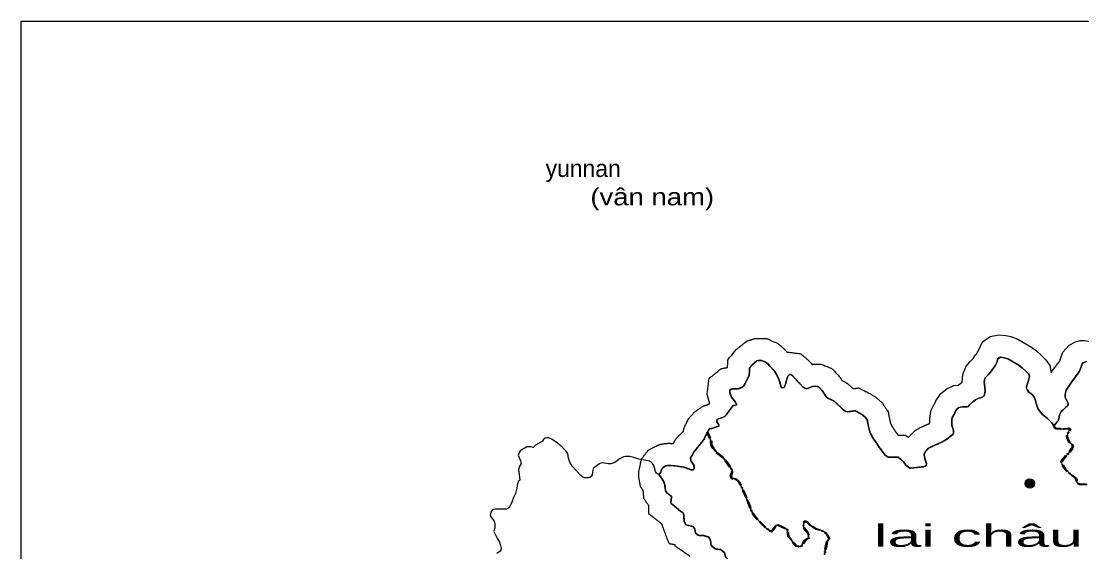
# Model space of a CAD drawing. Header units: metres. Extents: x -835890 to 1024355, y 79891 to 2211954.
# Drawn here: x -835042 to -450619, y 2019500 to 2211776 of the extents above; entities that cross this region are included whole.
import ezdxf
from ezdxf.enums import TextEntityAlignment as Align

# ---------------------------------------------------------------- set-up
doc = ezdxf.new("R2010")
doc.units = ezdxf.units.M
doc.header["$LTSCALE"] = 2200
for name, color, linetype, lineweight in [('10', 7, 'Continuous', 13), ('11', 7, 'Continuous', 13), ('13', 7, 'Continuous', 13), ('18', 7, 'Continuous', 13), ('20', 7, 'Continuous', 13), ('35', 7, 'Continuous', 13), ('36', 7, 'Continuous', 13), ('37', 7, 'Continuous', 13), ('8', 7, 'Continuous', 13)]:
    doc.layers.add(name, color=color, linetype=linetype, lineweight=lineweight)
doc.layers.add('3', color=7, linetype='Continuous')

msp = doc.modelspace()

# ---------------------------------------------------------------- hatches: boundary and pattern name
at = {"layer": '37'}
for points in [[(-460834, 2065397), (-460853, 2065291), (-460685, 2064976), (-460268, 2064652), (-459608, 2064601), (-458757, 2064519), (-458624, 2064516), (-458632, 2064116), (-458780, 2064119), (-459642, 2064202), (-460419, 2064262), (-460998, 2064712), (-461272, 2065226), (-461227, 2065469)], [(-461164, 2065285), (-461176, 2065296), (-460908, 2065592), (-460896, 2065582)], [(-457624, 2064497), (-457335, 2064491), (-456384, 2064546), (-455622, 2064658), (-455192, 2064615), (-455086, 2064296), (-455086, 2063889), (-455269, 2063660), (-455581, 2063910), (-455486, 2064030), (-455486, 2064231), (-455490, 2064243), (-455613, 2064255), (-456343, 2064147), (-457327, 2064091), (-457632, 2064097)], [(-585832, 2060866), (-586714, 2063050), (-586343, 2063200), (-585462, 2061016)], [(-456108, 2061938), (-456111, 2061930), (-456135, 2061647), (-456033, 2061064), (-455412, 2059772), (-455081, 2059459), (-455355, 2059168), (-455740, 2059532), (-456418, 2060940), (-456537, 2061629), (-456506, 2062008), (-456490, 2062059)], [(-456034, 2062724, 1), (-455817, 2063119, 1)], [(-584530, 2057100), (-584598, 2057178), (-585294, 2058397), (-585378, 2059740), (-585458, 2059939), (-585087, 2060088), (-584983, 2059829), (-584901, 2058515), (-584270, 2057410), (-584227, 2057361)], [(-583872, 2056644, 1), (-583578, 2056303, 1)], [(-454317, 2058781), (-454170, 2058602), (-454104, 2058173), (-454104, 2057766), (-454317, 2057128), (-455176, 2055878), (-455505, 2056105), (-454679, 2057308), (-454504, 2057831), (-454504, 2058143), (-454549, 2058433), (-454626, 2058528)], [(-580936, 2053662), (-581007, 2053747), (-582996, 2055323), (-583223, 2055586), (-582920, 2055847), (-582718, 2055613), (-580726, 2054035), (-580628, 2053918)], [(-578543, 2050483), (-578873, 2050955), (-579781, 2052276), (-580296, 2052894), (-579988, 2053150), (-579462, 2052518), (-578545, 2051183), (-578215, 2050712)], [(-456517, 2054361), (-457647, 2053107), (-458066, 2052557), (-458154, 2052315), (-458154, 2052099), (-458554, 2052099), (-458554, 2052385), (-458421, 2052751), (-457955, 2053363), (-456815, 2054629)], [(-456148, 2055071, 1), (-455846, 2055405, 1)], [(-577935, 2049962, 1), (-577677, 2049594, 1)], [(-457776, 2051313), (-456721, 2049769), (-455938, 2049012), (-456215, 2048724), (-457029, 2049510), (-458106, 2051087)], [(-577364, 2046138), (-577858, 2046138), (-578257, 2047336), (-577827, 2048539), (-577796, 2048880), (-577398, 2048843), (-577434, 2048452), (-577834, 2047331), (-577569, 2046538), (-577364, 2046538)], [(-574691, 2043867), (-575222, 2044971), (-576241, 2045912), (-576454, 2045984), (-576328, 2046363), (-576033, 2046265), (-574895, 2045214), (-574330, 2044040)], [(-455195, 2048017, 1), (-455519, 2048330, 1)], [(-454445, 2047724), (-453483, 2046998), (-452942, 2046472), (-452690, 2046030), (-452600, 2045520), (-452579, 2045346), (-452975, 2045296), (-452996, 2045461), (-453072, 2045892), (-453262, 2046224), (-453744, 2046694), (-454686, 2047404)], [(-574174, 2043255, 1), (-573979, 2042850, 1)], [(-572634, 2039321), (-573002, 2040198), (-573843, 2042061), (-573478, 2042226), (-572635, 2040358), (-572265, 2039476)], [(-452191, 2044697), (-451726, 2044498), (-450854, 2044418), (-449876, 2044418), (-449335, 2044460), (-449304, 2044061), (-449861, 2044018), (-450872, 2044018), (-451825, 2044105), (-452349, 2044330)], [(-571174, 2035607), (-571926, 2037632), (-572248, 2038399), (-571879, 2038554), (-571554, 2037779), (-570799, 2035746)], [(-570738, 2034941, 1), (-570523, 2034545, 1)], [(-568479, 2031373), (-569746, 2032689), (-570330, 2033768), (-569979, 2033959), (-569420, 2032927), (-568191, 2031650)], [(-565666, 2028524), (-567569, 2030427), (-567786, 2030652), (-567497, 2030930), (-567283, 2030707), (-565383, 2028806)], [(-558512, 2028097), (-558572, 2028124), (-559819, 2028748), (-560848, 2029242), (-561211, 2029387), (-561062, 2029759), (-560687, 2029609), (-559643, 2029107), (-558401, 2028486), (-558350, 2028463)], [(-549475, 2029365), (-549555, 2029419), (-550503, 2030489), (-550999, 2030595), (-551219, 2030595), (-551362, 2030263), (-551729, 2030421), (-551483, 2030995), (-550957, 2030995), (-550291, 2030852), (-549290, 2029723), (-549253, 2029698)], [(-564943, 2028158, 1), (-564572, 2027903, 1)], [(-561778, 2028971), (-562224, 2028270), (-563327, 2026936), (-563959, 2027239), (-564047, 2027299), (-563820, 2027629), (-563758, 2027586), (-563436, 2027432), (-562548, 2028506), (-562115, 2029186)], [(-557729, 2027957, 1), (-557480, 2027583, 1)], [(-556310, 2024106), (-556367, 2024202), (-557386, 2025349), (-557606, 2026449), (-557638, 2026770), (-557240, 2026810), (-557210, 2026508), (-557015, 2025533), (-556043, 2024439), (-555966, 2024312)], [(-551766, 2029146, 1), (-551766, 2029596, 1)], [(-551339, 2028519), (-551264, 2028370), (-550144, 2026918), (-549699, 2026028), (-549699, 2025929), (-550099, 2025929), (-550099, 2025934), (-550484, 2026704), (-551605, 2028157), (-551696, 2028340)], [(-545895, 2027548), (-547264, 2027891), (-548643, 2028811), (-548421, 2029143), (-547100, 2028262), (-545798, 2027936)], [(-545122, 2027476, 1), (-544713, 2027288, 1)], [(-542740, 2024597), (-542685, 2024683), (-543440, 2026120), (-544192, 2026710), (-543944, 2027025), (-543126, 2026381), (-542222, 2024663), (-542404, 2024381)], [(-553370, 2021517), (-553673, 2021593), (-554539, 2021730), (-554825, 2022160), (-555445, 2022780), (-555776, 2023243), (-555450, 2023475), (-555139, 2023039), (-554514, 2022414), (-554303, 2022097), (-553593, 2021985), (-553273, 2021905)], [(-552610, 2021858, 1), (-552292, 2022176, 1)], [(-549699, 2024929), (-549699, 2024645), (-550100, 2024474), (-550568, 2024200), (-551037, 2023771), (-551793, 2022761), (-552113, 2023001), (-551334, 2024040), (-550807, 2024524), (-550280, 2024832), (-550099, 2024909), (-550099, 2024929)], [(-543984, 2020774), (-543728, 2022059), (-543388, 2023589), (-543281, 2023755), (-542944, 2023539), (-543012, 2023433), (-543336, 2021976), (-543592, 2020696)], [(-543925, 2019972, 1), (-543995, 2019528, 1)]]:
    msp.add_hatch(color=256, dxfattribs=at).paths.add_polyline_path(points)
at = {"layer": '8'}
msp.add_hatch(color=256, dxfattribs=at).paths.add_polyline_path([(-468136, 2044547, 1), (-471536, 2044547, 1)])

# ---------------------------------------------------------------- linework, layer by layer
at = {"layer": '10'}
for points in [[(-586520, 2063104), (-586494, 2063150), (-585848, 2064294), (-584955, 2064415), (-582402, 2065342), (-582402, 2065571), (-582545, 2065942), (-582612, 2066097), (-582888, 2066486), (-583117, 2066829), (-583146, 2067229), (-583089, 2067629), (-582888, 2067829), (-581057, 2068373), (-580427, 2068630), (-579698, 2069359), (-577637, 2072275), (-577294, 2072619), (-577065, 2072733), (-576464, 2072847), (-575977, 2072990), (-575863, 2073190), (-576006, 2073419), (-576492, 2073819), (-576355, 2074021), (-577882, 2075788), (-578466, 2077376), (-578392, 2078381), (-578031, 2078615), (-577277, 2078762), (-576407, 2078816), (-575346, 2078843), (-574721, 2079061), (-574123, 2079278), (-573524, 2079713), (-572872, 2080719), (-572355, 2081861), (-571376, 2083738), (-571349, 2085043), (-571268, 2086348), (-570398, 2087435), (-569609, 2088115), (-568630, 2088877), (-567923, 2089067), (-566890, 2089040), (-565558, 2088414), (-564715, 2087843), (-563926, 2087028), (-562208, 2085132), (-561151, 2083416), (-560675, 2082236), (-560262, 2080933), (-559863, 2079370), (-559618, 2079125), (-558760, 2079278), (-558331, 2080458), (-557948, 2081807), (-557672, 2082772), (-557365, 2083462), (-556814, 2083952), (-556139, 2083860), (-555695, 2083477), (-555281, 2083063), (-553718, 2081332), (-552982, 2080565), (-551940, 2079462), (-551496, 2079201), (-550760, 2078742), (-549749, 2079125), (-548569, 2079585), (-547588, 2079722), (-546822, 2079676), (-546117, 2079385), (-544998, 2078190), (-544477, 2077424), (-543971, 2076657), (-543496, 2075891), (-542883, 2075401), (-542178, 2075079), (-540906, 2074420), (-540401, 2074083), (-540140, 2073838), (-539052, 2072857), (-537198, 2071064), (-536462, 2070543), (-535926, 2070451), (-534761, 2070619), (-533045, 2070849), (-532493, 2070573), (-531711, 2070160), (-531328, 2069945), (-530271, 2069255), (-529321, 2068397), (-528631, 2067355), (-528355, 2065685), (-527704, 2063286), (-526723, 2061233), (-525620, 2059700), (-524309, 2057731)], [(-524309, 2057731), (-522194, 2054850), (-521152, 2054130), (-520662, 2054022), (-517509, 2054034), (-516620, 2053367), (-515379, 2052256), (-514704, 2051214), (-514252, 2050762), (-513731, 2050440), (-513233, 2050126), (-512904, 2050057), (-511831, 2050172), (-510567, 2050333), (-509417, 2050486), (-508176, 2050609), (-507632, 2050777), (-507356, 2050984), (-507256, 2051750), (-507402, 2052409), (-507655, 2053153), (-507946, 2054049), (-508099, 2054770), (-508076, 2055114), (-507708, 2056011), (-507111, 2056624), (-506452, 2057298), (-505663, 2057743), (-505080, 2057995), (-504161, 2058394), (-503655, 2058601), (-502827, 2058930), (-502000, 2059344), (-500789, 2059942), (-499877, 2060601), (-498590, 2061505), (-497632, 2062271), (-497402, 2062853), (-497441, 2063627), (-497594, 2064148), (-497785, 2064823), (-497985, 2065505), (-498061, 2066065), (-497996, 2067086), (-498010, 2067720), (-497887, 2068431), (-497578, 2069018), (-497052, 2069759), (-496898, 2070161), (-496682, 2070779), (-496187, 2071490), (-495631, 2071922), (-495044, 2072200), (-494210, 2072293), (-493067, 2072293), (-492541, 2072293), (-492140, 2072417), (-491707, 2072849), (-490445, 2074151), (-489500, 2074854), (-488587, 2075320), (-487707, 2075525), (-486765, 2075897), (-486536, 2076126), (-486364, 2076298), (-486206, 2076760), (-486004, 2077943), (-486035, 2079276), (-486302, 2081361), (-486242, 2082036), (-485946, 2082751), (-485526, 2083248), (-484929, 2083844), (-484136, 2084746), (-482992, 2086292), (-482236, 2087304), (-481695, 2088278), (-481620, 2088659), (-481420, 2089675), (-480447, 2090254), (-479654, 2090190), (-479017, 2090049), (-477555, 2089482), (-473675, 2087240), (-472543, 2086367), (-471128, 2085092), (-470326, 2084243), (-470067, 2083889), (-469937, 2083275), (-469984, 2082732), (-470244, 2081788), (-470987, 2079593), (-471034, 2079050), (-470680, 2078342), (-470161, 2077611), (-469430, 2077091), (-468722, 2076525), (-468239, 2075793), (-467909, 2074896), (-467272, 2072796), (-466906, 2071635)], [(-466906, 2071635), (-465916, 2070315), (-465208, 2069560), (-463369, 2068074), (-461977, 2066612), (-461505, 2066022), (-461042, 2065444), (-461062, 2065258), (-460841, 2064844), (-460344, 2064457), (-459625, 2064402), (-458768, 2064319), (-457331, 2064291), (-456364, 2064346), (-455617, 2064457), (-455341, 2064429), (-455286, 2064263), (-455286, 2063959), (-455507, 2063683), (-456115, 2062577), (-456308, 2061969), (-456336, 2061638), (-456225, 2061002), (-455576, 2059652), (-455078, 2059181), (-454609, 2058822), (-454360, 2058518), (-454304, 2058158), (-454304, 2057798), (-454498, 2057218), (-455410, 2055890), (-457801, 2053235), (-458243, 2052654), (-458354, 2052350), (-458354, 2052073), (-458160, 2051520), (-456875, 2049639), (-455299, 2048118), (-453613, 2046846), (-453102, 2046348), (-452881, 2045961), (-452798, 2045491), (-452743, 2045048), (-452549, 2044771), (-452356, 2044550), (-451775, 2044301), (-450863, 2044218), (-449868, 2044218)], [(-544113, 2018780), (-543864, 2020357), (-543532, 2022017), (-543200, 2023511), (-542453, 2024673), (-543283, 2026250), (-544444, 2027164), (-545523, 2027662), (-547182, 2028077), (-549422, 2029571), (-550397, 2030670), (-550978, 2030795), (-551351, 2030795), (-551600, 2030214), (-551766, 2029467), (-551766, 2028927), (-551434, 2028263), (-550314, 2026811), (-549899, 2025981), (-549899, 2024777), (-550190, 2024653), (-550688, 2024362), (-551185, 2023906), (-552057, 2022744), (-552430, 2022038), (-552762, 2021706), (-553052, 2021706), (-553301, 2021706), (-553633, 2021789), (-554421, 2021913), (-554670, 2022287), (-555292, 2022910), (-555707, 2023491), (-556205, 2024321), (-557200, 2025441), (-557408, 2026479), (-557491, 2027309), (-557574, 2027724), (-557740, 2027973), (-558486, 2028305), (-559731, 2028927), (-560768, 2029425), (-561183, 2029591), (-561805, 2029301), (-562386, 2028388), (-563381, 2027184), (-563858, 2027413), (-565186, 2028326), (-567426, 2030567), (-569583, 2032808), (-570661, 2034800), (-571740, 2037705), (-572818, 2040278), (-573980, 2042851), (-575059, 2045093), (-576137, 2046089), (-576884, 2046338), (-577713, 2046338), (-578045, 2047334), (-577630, 2048496), (-577547, 2049409), (-578709, 2051069), (-579622, 2052397), (-580866, 2053891), (-582857, 2055468), (-584434, 2057294), (-585097, 2058456), (-585180, 2059784), (-586520, 2063104)]]:
    msp.add_lwpolyline(points, dxfattribs=at)
at = {"layer": '11'}
for points in [[(-587798, 2060444), (-587376, 2061532), (-587250, 2061810), (-586693, 2062797), (-586520, 2063104)], [(-586520, 2063104), (-585180, 2059784), (-585097, 2058456), (-584434, 2057294), (-582857, 2055468), (-580866, 2053891), (-579622, 2052397), (-578709, 2051069), (-577547, 2049409), (-577630, 2048496), (-578045, 2047334), (-577713, 2046338), (-576884, 2046338), (-576137, 2046089), (-575059, 2045093), (-573980, 2042851), (-572818, 2040278), (-571740, 2037705), (-570661, 2034800), (-569583, 2032808), (-567426, 2030567), (-565186, 2028326), (-563858, 2027413), (-563381, 2027184), (-562386, 2028388), (-561805, 2029301), (-561183, 2029591), (-560768, 2029425), (-559731, 2028927), (-558486, 2028305), (-557740, 2027973), (-557574, 2027724), (-557491, 2027309), (-557408, 2026479), (-557200, 2025441), (-556205, 2024321), (-555707, 2023491), (-555292, 2022910), (-554670, 2022287), (-554421, 2021913), (-553633, 2021789), (-553301, 2021706), (-553052, 2021706), (-552762, 2021706), (-552430, 2022038), (-552057, 2022744), (-551185, 2023906), (-550688, 2024362), (-550190, 2024653), (-549899, 2024777), (-549899, 2025981), (-550314, 2026811), (-551434, 2028263), (-551766, 2028927), (-551766, 2029467), (-551600, 2030214), (-551351, 2030795), (-550978, 2030795), (-550397, 2030670), (-549422, 2029571), (-547182, 2028077), (-545523, 2027662), (-544444, 2027164), (-543283, 2026250), (-542453, 2024673), (-543200, 2023511), (-543532, 2022017), (-543864, 2020357), (-544113, 2018780)], [(-580015, 2018069), (-580417, 2019533), (-581816, 2020645), (-583753, 2020904), (-585232, 2022116), (-585447, 2024097), (-586179, 2025252), (-587894, 2025697), (-589867, 2025812), (-590857, 2026530), (-591123, 2028058), (-591733, 2029027), (-594424, 2029644), (-594933, 2030907), (-595048, 2032170), (-595041, 2033088), (-595471, 2034057), (-596211, 2034466), (-597746, 2035779), (-599023, 2036891), (-599741, 2037451), (-599748, 2037889), (-599648, 2038779), (-599519, 2039905), (-600380, 2040558), (-601262, 2041226), (-601750, 2041915), (-601836, 2042840), (-601930, 2043931), (-602181, 2044727), (-602403, 2045366), (-603494, 2046938), (-604145, 2047884), (-603752, 2048208), (-603458, 2048631), (-603293, 2049126), (-603049, 2049873), (-602597, 2050396), (-602009, 2050712), (-601442, 2050985), (-600466, 2051085), (-599748, 2051028), (-598744, 2050935), (-597452, 2050820), (-596799, 2050712), (-595909, 2050554), (-594876, 2050375), (-594345, 2050188), (-593857, 2050023), (-593247, 2049815), (-592845, 2049664), (-592235, 2049413), (-591675, 2049535), (-591360, 2049865), (-591410, 2051143), (-592178, 2052319), (-592537, 2052642), (-592630, 2053805), (-592214, 2054508), (-591439, 2055936), (-591051, 2056367), (-589154, 2058761), (-587798, 2060444)]]:
    msp.add_lwpolyline(points, dxfattribs=at)
at = {"layer": '13'}
for points in [[(-450547, 2088167), (-450861, 2087820), (-451133, 2087079), (-451516, 2085812), (-451768, 2085167), (-452231, 2084481), (-453231, 2083101), (-454372, 2081647), (-454946, 2080894), (-456579, 2078278), (-456908, 2077341), (-457009, 2076657), (-456983, 2075847), (-456730, 2075214), (-456224, 2074378), (-455971, 2073847), (-455908, 2073454), (-455923, 2073169), (-455933, 2072973), (-456136, 2072644), (-456819, 2072011), (-457857, 2071049)], [(-457857, 2071049), (-458515, 2070466), (-458844, 2069909), (-459084, 2069238), (-459337, 2067921), (-459514, 2067212), (-459831, 2066802), (-460456, 2066092), (-461042, 2065444), (-461062, 2065258), (-460841, 2064844), (-460344, 2064457), (-459625, 2064402), (-458768, 2064319), (-457331, 2064291), (-456364, 2064346), (-455617, 2064457), (-455341, 2064429), (-455286, 2064263), (-455286, 2063959), (-455507, 2063683), (-456115, 2062577), (-456308, 2061969), (-456336, 2061638), (-456225, 2061002), (-455576, 2059652), (-455078, 2059181), (-454609, 2058822), (-454360, 2058518), (-454304, 2058158), (-454304, 2057798), (-454498, 2057218), (-455410, 2055890), (-457801, 2053235), (-458243, 2052654), (-458354, 2052350), (-458354, 2052073), (-458160, 2051520), (-456875, 2049639), (-455299, 2048118), (-453613, 2046846), (-453102, 2046348), (-452881, 2045961), (-452798, 2045491), (-452743, 2045048), (-452549, 2044771), (-452356, 2044550), (-451775, 2044301), (-450863, 2044218), (-449868, 2044218)]]:
    msp.add_lwpolyline(points, dxfattribs=at)
at = {"layer": '18'}
for points in [[(-835042, 2011240), (-835042, 2211776), (-614531, 2211776), (-409649, 2211776)], [(-508076, 2055114), (-508099, 2054770), (-507946, 2054049), (-507655, 2053153), (-507402, 2052409), (-507256, 2051750), (-507356, 2050984), (-507632, 2050777), (-508176, 2050609), (-509417, 2050486), (-510567, 2050333), (-511831, 2050172), (-512904, 2050057), (-513233, 2050126), (-513731, 2050440), (-514252, 2050762), (-514704, 2051214), (-515379, 2052256), (-516620, 2053367), (-517509, 2054034), (-520662, 2054022), (-521152, 2054130), (-522194, 2054850), (-524309, 2057731), (-525620, 2059700), (-526723, 2061233), (-527704, 2063286), (-528355, 2065685), (-528631, 2067355), (-529321, 2068397), (-530271, 2069255), (-531328, 2069945), (-531711, 2070160), (-532493, 2070573), (-533045, 2070849), (-534761, 2070619), (-535926, 2070451), (-536462, 2070543), (-537198, 2071064), (-539052, 2072857), (-540140, 2073838), (-540401, 2074083), (-540906, 2074420), (-542178, 2075079), (-542883, 2075401), (-543496, 2075891), (-543971, 2076657), (-544477, 2077424), (-544998, 2078190), (-546117, 2079385), (-546822, 2079676), (-547588, 2079722), (-548569, 2079585), (-549749, 2079125), (-550760, 2078742), (-551496, 2079201), (-551940, 2079462), (-552982, 2080565), (-553718, 2081332), (-555281, 2083063), (-555695, 2083477), (-556139, 2083860), (-556814, 2083952), (-557365, 2083462), (-557672, 2082772), (-557948, 2081807), (-558331, 2080458), (-558760, 2079278), (-559618, 2079125), (-559863, 2079370), (-560262, 2080933), (-560675, 2082236), (-561151, 2083416), (-562208, 2085132), (-563926, 2087028), (-564715, 2087843), (-565558, 2088414), (-566890, 2089040), (-567923, 2089067), (-568630, 2088877), (-569609, 2088115), (-570398, 2087435), (-571268, 2086348), (-571349, 2085043), (-571376, 2083738), (-572355, 2081861), (-572872, 2080719), (-573524, 2079713), (-574123, 2079278), (-574721, 2079061), (-575346, 2078843), (-576407, 2078816), (-577277, 2078762), (-578031, 2078615), (-578392, 2078381), (-578466, 2077376), (-577882, 2075788), (-576355, 2074021), (-576492, 2073819), (-576006, 2073419), (-575863, 2073190)], [(-456983, 2075847), (-456730, 2075214), (-456224, 2074378), (-455971, 2073847), (-455908, 2073454), (-455923, 2073169), (-455933, 2072973), (-456136, 2072644), (-456819, 2072011), (-457857, 2071049), (-458515, 2070466), (-458844, 2069909), (-459084, 2069238), (-459337, 2067921), (-459514, 2067212), (-459831, 2066802), (-460456, 2066092), (-461042, 2065444), (-461505, 2066022), (-461977, 2066612), (-463369, 2068074), (-465208, 2069560), (-465916, 2070315), (-466906, 2071635), (-467272, 2072796), (-467909, 2074896), (-468239, 2075793), (-468722, 2076525), (-469430, 2077091), (-470161, 2077611), (-470680, 2078342), (-471034, 2079050), (-470987, 2079593), (-470244, 2081788), (-469984, 2082732), (-469937, 2083275), (-470067, 2083889), (-470326, 2084243), (-471128, 2085092), (-472543, 2086367), (-473675, 2087240), (-477555, 2089482), (-479017, 2090049), (-479654, 2090190), (-480447, 2090254), (-481420, 2089675), (-481620, 2088659), (-481695, 2088278), (-482236, 2087304), (-482992, 2086292), (-484136, 2084746), (-484929, 2083844), (-485526, 2083248), (-485946, 2082751), (-486242, 2082036), (-486302, 2081361), (-486035, 2079276), (-486004, 2077943), (-486206, 2076760), (-486364, 2076298), (-486536, 2076126), (-486765, 2075897), (-487707, 2075525), (-488587, 2075320), (-489500, 2074854), (-490445, 2074151), (-491707, 2072849), (-492140, 2072417), (-492541, 2072293), (-493067, 2072293), (-494210, 2072293), (-495044, 2072200), (-495631, 2071922), (-496187, 2071490), (-496682, 2070779), (-496898, 2070161), (-497052, 2069759), (-497578, 2069018), (-497887, 2068431), (-498010, 2067720), (-497996, 2067086), (-498061, 2066065), (-497985, 2065505), (-497785, 2064823), (-497594, 2064148), (-497441, 2063627), (-497402, 2062853), (-497632, 2062271), (-498590, 2061505), (-499877, 2060601), (-500789, 2059942), (-502000, 2059344), (-502827, 2058930), (-503655, 2058601), (-504161, 2058394), (-505080, 2057995), (-505663, 2057743), (-506452, 2057298), (-507111, 2056624), (-507708, 2056011), (-508076, 2055114)], [(-450547, 2088167), (-450861, 2087820), (-451133, 2087079), (-451516, 2085812), (-451768, 2085167), (-452231, 2084481), (-453231, 2083101), (-454372, 2081647), (-454946, 2080894), (-456579, 2078278), (-456908, 2077341), (-457009, 2076657), (-456983, 2075847)], [(-575863, 2073190), (-575977, 2072990), (-576464, 2072847), (-577065, 2072733), (-577294, 2072619), (-577637, 2072275), (-579698, 2069359), (-580427, 2068630), (-581057, 2068373), (-582888, 2067829), (-583089, 2067629), (-583146, 2067229), (-583117, 2066829), (-582888, 2066486), (-582545, 2065942), (-582402, 2065571), (-582402, 2065342), (-584955, 2064415), (-585848, 2064294), (-586693, 2062797), (-587250, 2061810), (-587798, 2060444), (-589154, 2058761), (-591051, 2056367), (-591439, 2055936), (-592214, 2054508), (-592630, 2053805), (-592537, 2052642), (-592178, 2052319), (-591410, 2051143), (-591360, 2049865), (-591675, 2049535), (-592235, 2049413), (-592845, 2049664), (-593247, 2049815), (-593857, 2050023), (-594345, 2050188), (-594876, 2050375), (-595909, 2050554), (-596799, 2050712), (-597452, 2050820), (-598744, 2050935), (-599748, 2051028), (-600466, 2051085), (-601442, 2050985), (-602009, 2050712), (-602597, 2050396), (-603049, 2049873), (-603293, 2049126), (-603458, 2048631), (-603752, 2048208), (-604145, 2047884), (-603494, 2046938), (-602403, 2045366), (-602181, 2044727), (-601930, 2043931), (-601836, 2042840), (-601750, 2041915), (-601262, 2041226), (-600380, 2040558), (-599519, 2039905), (-599648, 2038779), (-599748, 2037889), (-599741, 2037451), (-599023, 2036891), (-597746, 2035779), (-596211, 2034466), (-595471, 2034057), (-595041, 2033088), (-595048, 2032170), (-594933, 2030907), (-594424, 2029644), (-591733, 2029027), (-591123, 2028058), (-590857, 2026530), (-589867, 2025812), (-587894, 2025697), (-586179, 2025252), (-585447, 2024097), (-585232, 2022116), (-583753, 2020904), (-581816, 2020645), (-580417, 2019533), (-580015, 2018069)]]:
    msp.add_lwpolyline(points, dxfattribs=at)
at = {"layer": '35'}
msp.add_line((-576355, 2074021), (-576492, 2073819), dxfattribs=at)
for points in [[(-494346, 2081221), (-494103, 2083963), (-492860, 2086965), (-491417, 2088671), (-490764, 2089323), (-490366, 2089776), (-489412, 2091065), (-489260, 2091269), (-487977, 2093403), (-487310, 2095122)], [(-487310, 2095122), (-486509, 2095997), (-484182, 2097690), (-481014, 2098325), (-478461, 2098120), (-476691, 2097727), (-474088, 2096718), (-469211, 2093900), (-467416, 2092515), (-465533, 2090819), (-464167, 2089372), (-462596, 2087228), (-462046, 2084628)], [(-462046, 2084628), (-461534, 2085448), (-460699, 2086543), (-459620, 2087918), (-458964, 2088824), (-458723, 2089621), (-457833, 2092039), (-455566, 2094543), (-453234, 2095813), (-451543, 2096314), (-449814, 2096248), (-446801, 2095690), (-443900, 2094570)], [(-481411, 2089718), (-481695, 2088278), (-482236, 2087304), (-482992, 2086292), (-484136, 2084746), (-484929, 2083844), (-485526, 2083248), (-485946, 2082751), (-486242, 2082036), (-486302, 2081361), (-486035, 2079276), (-486004, 2077943), (-486206, 2076760), (-486364, 2076298), (-486536, 2076126)], [(-461042, 2065444), (-461505, 2066022), (-461977, 2066612), (-463369, 2068074), (-465208, 2069560), (-465916, 2070315), (-466906, 2071635), (-467272, 2072796), (-467909, 2074896), (-468239, 2075793), (-468722, 2076525), (-469430, 2077091), (-470161, 2077611), (-470680, 2078342), (-471034, 2079050), (-470987, 2079593), (-470244, 2081788), (-469984, 2082732), (-469937, 2083275), (-470067, 2083889), (-470326, 2084243), (-471128, 2085092), (-472543, 2086367), (-473675, 2087240), (-477555, 2089482), (-479017, 2090049), (-479654, 2090190), (-480539, 2090261), (-480893, 2090190), (-481152, 2090001), (-481411, 2089718)], [(-449273, 2088642), (-450152, 2088382), (-450547, 2088167), (-450861, 2087820), (-451133, 2087079), (-451516, 2085812), (-451768, 2085167), (-452231, 2084481), (-453231, 2083101), (-454372, 2081647), (-454946, 2080894), (-456579, 2078278), (-456908, 2077341), (-457009, 2076657), (-456983, 2075847), (-456730, 2075214), (-456224, 2074378), (-455971, 2073847), (-455908, 2073454), (-455923, 2073169)], [(-505994, 2066911), (-506025, 2068324), (-505553, 2071042), (-504411, 2073211), (-504204, 2073504), (-503872, 2074452), (-502060, 2077057), (-499849, 2078776), (-497259, 2080003), (-495756, 2080170), (-494346, 2081221)], [(-486536, 2076126), (-486765, 2075897), (-487707, 2075525), (-488587, 2075320), (-489500, 2074854), (-490445, 2074151), (-491707, 2072849), (-492140, 2072417), (-492541, 2072293), (-493067, 2072293), (-494210, 2072293), (-495044, 2072200), (-495631, 2071922), (-496187, 2071490), (-496682, 2070779), (-496898, 2070161), (-497052, 2069759), (-497578, 2069018), (-497887, 2068431), (-498010, 2067720), (-497996, 2067086)], [(-576492, 2073819), (-576492, 2073819), (-576006, 2073419), (-575863, 2073190), (-575977, 2072990), (-576464, 2072847), (-577065, 2072733), (-577294, 2072619), (-577637, 2072275), (-579698, 2069359), (-580113, 2068916), (-580427, 2068630), (-581057, 2068373), (-582888, 2067829), (-583089, 2067629), (-583146, 2067229), (-583117, 2066829), (-582888, 2066486), (-582637, 2066088)], [(-455923, 2073169), (-455933, 2072973), (-456136, 2072644), (-456819, 2072011), (-457857, 2071049), (-458515, 2070466), (-458844, 2069909), (-459084, 2069238), (-459337, 2067921), (-459514, 2067212), (-459831, 2066802), (-460456, 2066092), (-461042, 2065444)], [(-610739, 2043344), (-610939, 2044357), (-611329, 2046757), (-611441, 2048933), (-610995, 2050327), (-610682, 2052268)]]:
    msp.add_lwpolyline(points, dxfattribs=at)
for points in [[(-579289, 2086515), (-579088, 2089334), (-576136, 2093099), (-572437, 2096004), (-569256, 2097058), (-565247, 2097058), (-561230, 2095267), (-559277, 2093730), (-557739, 2092117)], [(-557739, 2092117), (-552829, 2091509), (-550147, 2089282), (-548609, 2087631)], [(-497996, 2067086), (-498051, 2066071), (-497968, 2065508), (-497736, 2064690), (-497430, 2063604), (-497402, 2062845), (-497638, 2062255), (-498794, 2061351), (-500799, 2059950), (-502816, 2058938), (-503972, 2058474), (-505753, 2057695), (-506492, 2057275), (-507715, 2056012), (-508088, 2055095), (-508089, 2054768), (-507935, 2054059), (-507416, 2052431), (-507259, 2051774), (-507353, 2050995), (-507640, 2050778), (-508207, 2050613), (-509740, 2050448), (-511698, 2050188), (-512901, 2050046), (-513255, 2050141), (-514257, 2050778), (-514682, 2051203), (-515390, 2052265), (-516664, 2053398), (-517527, 2054031), (-520647, 2054028), (-521114, 2054114), (-522176, 2054823), (-522602, 2055413), (-525047, 2058811), (-526622, 2061211), (-527641, 2063124), (-528325, 2065626), (-528640, 2067358), (-529347, 2068443), (-530370, 2069333), (-531774, 2070205), (-533080, 2070848), (-535986, 2070435), (-536469, 2070559), (-537213, 2071083), (-538392, 2072216), (-540398, 2074105), (-540956, 2074471), (-542915, 2075439), (-543524, 2075899), (-543902, 2076513), (-545034, 2078213), (-546129, 2079417), (-546849, 2079701), (-547547, 2079701), (-548592, 2079563), (-550739, 2078734), (-551949, 2079478), (-555652, 2083455), (-556137, 2083857), (-556837, 2083944), (-557355, 2083447), (-557689, 2082751), (-558328, 2080408), (-558772, 2079273), (-559614, 2079094), (-559828, 2079323), (-560041, 2080102), (-560607, 2082062), (-561150, 2083408), (-562200, 2085155), (-563261, 2086312), (-564677, 2087799), (-565397, 2088366), (-566950, 2089058), (-567965, 2089058), (-568594, 2088850), (-570436, 2087404), (-571277, 2086330), (-571322, 2085686), (-571404, 2083673), (-572286, 2081967), (-572872, 2080802), (-573557, 2079716), (-574190, 2079260), (-575393, 2078835), (-576407, 2078816), (-577277, 2078762), (-578031, 2078615), (-578392, 2078381), (-578466, 2077376), (-577882, 2075788), (-577366, 2075192), (-576731, 2074457), (-576355, 2074021)], [(-548609, 2087631), (-548070, 2087701), (-545331, 2087701), (-541465, 2086179), (-538711, 2083150), (-537850, 2081858)], [(-585713, 2073482), (-586630, 2076783), (-585914, 2082544), (-581545, 2086110), (-579289, 2086515)], [(-537850, 2081858), (-536977, 2081428), (-535425, 2080411), (-533753, 2078847)], [(-533753, 2078847), (-531761, 2079117), (-527886, 2077208), (-525603, 2075789), (-523255, 2073747), (-521057, 2070374), (-520516, 2067400), (-520160, 2066096), (-519733, 2065294), (-518452, 2063343), (-517510, 2062031)], [(-595245, 2063421), (-594991, 2064766), (-593320, 2068059), (-590885, 2070649), (-588196, 2072460), (-586603, 2073075), (-585713, 2073482)], [(-582637, 2066088), (-582545, 2065942), (-582402, 2065571), (-582402, 2065342), (-584955, 2064415), (-585848, 2064294), (-586693, 2062797), (-587250, 2061810), (-587798, 2060444), (-589154, 2058761), (-591046, 2056377), (-591447, 2055928), (-592230, 2054502), (-592640, 2053812), (-592537, 2052636), (-592195, 2052336), (-591410, 2051125), (-591356, 2049867), (-591577, 2049635)], [(-513800, 2061229), (-511441, 2063665), (-509341, 2064857), (-507066, 2065852), (-506107, 2066237), (-505994, 2066911)], [(-598912, 2058981), (-598019, 2060580), (-596790, 2061954), (-595245, 2063421)], [(-517510, 2062031), (-514913, 2062033), (-513800, 2061229)], [(-610682, 2052268), (-610174, 2053805), (-607762, 2056721), (-605302, 2058023), (-603581, 2058772), (-600604, 2059129), (-598912, 2058981)], [(-591577, 2049635), (-591675, 2049532), (-592241, 2049414), (-593240, 2049812), (-594892, 2050379), (-597488, 2050827), (-600474, 2051087), (-601465, 2050968), (-601830, 2050810), (-602612, 2050396), (-603050, 2049866), (-603461, 2048621), (-603755, 2048207), (-604180, 2047923)], [(-604180, 2047923), (-602382, 2045349), (-601924, 2043925), (-601760, 2041905), (-601276, 2041234), (-599516, 2039905), (-599759, 2037868), (-599759, 2037469), (-599302, 2037126), (-596219, 2034477), (-595470, 2034066), (-595039, 2033081), (-595049, 2032198), (-594924, 2030911), (-594444, 2029644), (-591740, 2029023), (-591108, 2028055), (-590856, 2026528), (-589862, 2025820), (-587901, 2025702), (-586178, 2025251), (-585440, 2024081), (-585235, 2022124), (-583758, 2020905), (-581808, 2020647), (-580432, 2019543), (-580025, 2018067), (-578917, 2016773), (-576958, 2015942), (-575974, 2015203), (-575604, 2014526), (-574897, 2012586), (-572743, 2009938), (-570620, 2007876), (-569451, 2007137), (-567774, 2006316), (-566699, 2005207), (-566842, 2003898), (-569153, 2003680), (-570212, 2002631), (-570097, 2002087)], [(-609800, 2041998), (-610739, 2043344)], [(-607759, 2036546), (-609553, 2039031), (-609800, 2041998)], [(-602839, 2029618), (-604314, 2030885), (-607759, 2033469), (-607759, 2036546)], [(-598268, 2022304), (-600406, 2022807), (-602784, 2029073), (-602839, 2029618)], [(-592857, 2018132), (-598208, 2021941), (-598268, 2022304)]]:
    msp.add_open_spline(points, degree=1, dxfattribs=at)
at = {"layer": '36'}
for points in [[(-486536, 2076126), (-486364, 2076298), (-486206, 2076760), (-486004, 2077943), (-486035, 2079276), (-486302, 2081361), (-486242, 2082036), (-485946, 2082751), (-485526, 2083248), (-484929, 2083844), (-484136, 2084746), (-482992, 2086292), (-482236, 2087304), (-481695, 2088278), (-481411, 2089718)], [(-461042, 2065444), (-461505, 2066022), (-461977, 2066612), (-463369, 2068074), (-465208, 2069560), (-465916, 2070315), (-466906, 2071635), (-467272, 2072796), (-467909, 2074896), (-468239, 2075793), (-468722, 2076525), (-469430, 2077091), (-470161, 2077611), (-470680, 2078342), (-471034, 2079050), (-470987, 2079593), (-470244, 2081788), (-469984, 2082732), (-469937, 2083275), (-470067, 2083889), (-470326, 2084243), (-471128, 2085092), (-472543, 2086367), (-473675, 2087240), (-477555, 2089482), (-479017, 2090049), (-479654, 2090190), (-480539, 2090261), (-480893, 2090190), (-481152, 2090001), (-481411, 2089718), (-481447, 2089659)], [(-455923, 2073169), (-455908, 2073454), (-455971, 2073847), (-456224, 2074378), (-456730, 2075214), (-456983, 2075847), (-457009, 2076657), (-456908, 2077341), (-456579, 2078278), (-454946, 2080894), (-454372, 2081647), (-453231, 2083101), (-452231, 2084481), (-451768, 2085167), (-451516, 2085812), (-451133, 2087079), (-450861, 2087820), (-450547, 2088167), (-450152, 2088382), (-449273, 2088642)], [(-497996, 2067086), (-498010, 2067720), (-497887, 2068431), (-497578, 2069018), (-497052, 2069759), (-496898, 2070161), (-496682, 2070779), (-496187, 2071490), (-495631, 2071922), (-495044, 2072200), (-494210, 2072293), (-493067, 2072293), (-492541, 2072293), (-492140, 2072417), (-491707, 2072849), (-490445, 2074151), (-489500, 2074854), (-488587, 2075320), (-487707, 2075525), (-486765, 2075897), (-486536, 2076126)], [(-576492, 2073819), (-576006, 2073419), (-575863, 2073190), (-575977, 2072990), (-576464, 2072847), (-577065, 2072733), (-577294, 2072619), (-577637, 2072275), (-579698, 2069359), (-580113, 2068916), (-580427, 2068630), (-581057, 2068373), (-582888, 2067829), (-583089, 2067629), (-583146, 2067229), (-583117, 2066829), (-582888, 2066486), (-582545, 2065942), (-582402, 2065571), (-582402, 2065342)], [(-461042, 2065444), (-460456, 2066092), (-459831, 2066802), (-459514, 2067212), (-459337, 2067921), (-459084, 2069238), (-458844, 2069909), (-458515, 2070466), (-457857, 2071049), (-456819, 2072011), (-456136, 2072644), (-455933, 2072973), (-455923, 2073169)], [(-604180, 2047923), (-604534, 2047923), (-604959, 2048230), (-605289, 2048868), (-605997, 2051063), (-606422, 2051818), (-606788, 2052200), (-607520, 2052602), (-608889, 2052885), (-611344, 2053381), (-613208, 2053925), (-614589, 2054279), (-615486, 2054350), (-616194, 2054350), (-616950, 2054184), (-617445, 2053972), (-618508, 2053310), (-619829, 2052295), (-620856, 2051893), (-621470, 2051704), (-621918, 2051633), (-622509, 2051610), (-623075, 2051751), (-624592, 2051986), (-625498, 2051735), (-627902, 2050027), (-628115, 2048516), (-628233, 2047737), (-628669, 2047033), (-629118, 2046773), (-629614, 2046631), (-630251, 2046560), (-631030, 2046631), (-631621, 2046844), (-632447, 2047387), (-635492, 2050765), (-636378, 2052301), (-636874, 2053671), (-637157, 2055372), (-637310, 2055750), (-637853, 2056365), (-639105, 2057640), (-640781, 2059129), (-642918, 2060641), (-643933, 2061019), (-644617, 2061113), (-645279, 2060948), (-645916, 2060452), (-646294, 2059885), (-647129, 2059414), (-648804, 2058379), (-649611, 2057593), (-650461, 2057806), (-651311, 2057853), (-651925, 2057782), (-652255, 2057522), (-654353, 2056401), (-655049, 2054747), (-654241, 2052741), (-653967, 2051828), (-654675, 2050576), (-654852, 2050009), (-654923, 2049584), (-654923, 2049230), (-654852, 2048899), (-654533, 2045804), (-654935, 2045426), (-655218, 2044954), (-655383, 2044481), (-655454, 2043725), (-655525, 2042922), (-655773, 2041882), (-656103, 2040937), (-656741, 2039543), (-657426, 2037842), (-658122, 2036212), (-658500, 2035716), (-658854, 2035456), (-659303, 2035291), (-660837, 2035220), (-663292, 2035267), (-664107, 2035125), (-664485, 2034866), (-664933, 2034228), (-665146, 2033519), (-665193, 2032834), (-663737, 2030879), (-663501, 2029816), (-663478, 2028554), (-663954, 2027164), (-662572, 2024565), (-661864, 2023313), (-661427, 2022108), (-661309, 2021635), (-661238, 2021210), (-661238, 2020808), (-661357, 2020407), (-661593, 2020076), (-662773, 2019273)]]:
    msp.add_lwpolyline(points, dxfattribs=at)
for points in [[(-497996, 2067086), (-498051, 2066071), (-497968, 2065508), (-497736, 2064690), (-497430, 2063604), (-497402, 2062845), (-497638, 2062255), (-498794, 2061351), (-500799, 2059950), (-502816, 2058938), (-503972, 2058474), (-505753, 2057695), (-506492, 2057275), (-507715, 2056012), (-508088, 2055095), (-508089, 2054768), (-507935, 2054059), (-507416, 2052431), (-507259, 2051774), (-507353, 2050995), (-507640, 2050778), (-508207, 2050613), (-509740, 2050448), (-511698, 2050188), (-512901, 2050046), (-513255, 2050141), (-514257, 2050778), (-514682, 2051203), (-515390, 2052265), (-516664, 2053398), (-517527, 2054031), (-520647, 2054028), (-521114, 2054114), (-522176, 2054823), (-522602, 2055413), (-525047, 2058811), (-526622, 2061211), (-527641, 2063124), (-528325, 2065626), (-528640, 2067358), (-529347, 2068443), (-530370, 2069333), (-531774, 2070205), (-533080, 2070848), (-535986, 2070435), (-536469, 2070559), (-537213, 2071083), (-538392, 2072216), (-540398, 2074105), (-540956, 2074471), (-542915, 2075439), (-543524, 2075899), (-543902, 2076513), (-545034, 2078213), (-546129, 2079417), (-546849, 2079701), (-547547, 2079701), (-548592, 2079563), (-550739, 2078734), (-551949, 2079478), (-555652, 2083455), (-556137, 2083857), (-556837, 2083944), (-557355, 2083447), (-557689, 2082751), (-558328, 2080408), (-558772, 2079273), (-559614, 2079094), (-559828, 2079323), (-560041, 2080102), (-560607, 2082062), (-561150, 2083408), (-562200, 2085155), (-563261, 2086312), (-564677, 2087799), (-565397, 2088366), (-566950, 2089058), (-567965, 2089058), (-568594, 2088850), (-570436, 2087404), (-571277, 2086330), (-571322, 2085686), (-571404, 2083673), (-572286, 2081967), (-572872, 2080802), (-573557, 2079716), (-574190, 2079260), (-575393, 2078835), (-576376, 2078813), (-577171, 2078768), (-578091, 2078603), (-578371, 2078374), (-578492, 2077401), (-578062, 2076317), (-577882, 2075788), (-576672, 2074381), (-576371, 2074023), (-576492, 2073819)], [(-582402, 2065342), (-584955, 2064415), (-585837, 2064312), (-587306, 2061711), (-587798, 2060444), (-589273, 2058614), (-591046, 2056377), (-591447, 2055928), (-592230, 2054502), (-592640, 2053812), (-592537, 2052636), (-592488, 2052594)], [(-592488, 2052594), (-592195, 2052336), (-591410, 2051125), (-591356, 2049867), (-591675, 2049532), (-592241, 2049414), (-593240, 2049812), (-594892, 2050379), (-597488, 2050827), (-600474, 2051087), (-601465, 2050968), (-601830, 2050810), (-602612, 2050396), (-603050, 2049866), (-603461, 2048621), (-603755, 2048207), (-604180, 2047923)], [(-604145, 2047884), (-602382, 2045349), (-601924, 2043925), (-601760, 2041905), (-601276, 2041234), (-599516, 2039905), (-599759, 2037868), (-599759, 2037469), (-599302, 2037126), (-596219, 2034477), (-595470, 2034066), (-595039, 2033081), (-595049, 2032198), (-594924, 2030911), (-594444, 2029644), (-591740, 2029023), (-591108, 2028055), (-590856, 2026528), (-589862, 2025820), (-587901, 2025702), (-586178, 2025251), (-585440, 2024081), (-585235, 2022124), (-583758, 2020905), (-581808, 2020647), (-580432, 2019543), (-580025, 2018067), (-578917, 2016773), (-576958, 2015942), (-575974, 2015203), (-575604, 2014526), (-574897, 2012586), (-572743, 2009938), (-570620, 2007876), (-569451, 2007137), (-567774, 2006316), (-566699, 2005207), (-566842, 2003898), (-569153, 2003680), (-570212, 2002631), (-570097, 2002087)]]:
    msp.add_open_spline(points, degree=1, dxfattribs=at)
at = {"layer": '37'}
for points in [[(-460834, 2065397), (-460853, 2065291), (-460685, 2064976), (-460268, 2064652), (-459608, 2064601), (-458757, 2064519), (-458624, 2064516), (-458632, 2064116), (-458780, 2064119), (-459642, 2064202), (-460419, 2064262), (-460998, 2064712), (-461272, 2065226), (-461227, 2065469)], [(-461164, 2065285), (-461176, 2065296), (-460908, 2065592), (-460896, 2065582)], [(-457624, 2064497), (-457335, 2064491), (-456384, 2064546), (-455622, 2064658), (-455192, 2064615), (-455086, 2064296), (-455086, 2063889), (-455269, 2063660), (-455581, 2063910), (-455486, 2064030), (-455486, 2064231), (-455490, 2064243), (-455613, 2064255), (-456343, 2064147), (-457327, 2064091), (-457632, 2064097)], [(-585832, 2060866), (-586714, 2063050), (-586343, 2063200), (-585462, 2061016)], [(-456108, 2061938), (-456111, 2061930), (-456135, 2061647), (-456033, 2061064), (-455412, 2059772), (-455081, 2059459), (-455355, 2059168), (-455740, 2059532), (-456418, 2060940), (-456537, 2061629), (-456506, 2062008), (-456490, 2062059)], [(-584530, 2057100), (-584598, 2057178), (-585294, 2058397), (-585378, 2059740), (-585458, 2059939), (-585087, 2060088), (-584983, 2059829), (-584901, 2058515), (-584270, 2057410), (-584227, 2057361)], [(-454317, 2058781), (-454170, 2058602), (-454104, 2058173), (-454104, 2057766), (-454317, 2057128), (-455176, 2055878), (-455505, 2056105), (-454679, 2057308), (-454504, 2057831), (-454504, 2058143), (-454549, 2058433), (-454626, 2058528)], [(-580936, 2053662), (-581007, 2053747), (-582996, 2055323), (-583223, 2055586), (-582920, 2055847), (-582718, 2055613), (-580726, 2054035), (-580628, 2053918)], [(-578543, 2050483), (-578873, 2050955), (-579781, 2052276), (-580296, 2052894), (-579988, 2053150), (-579462, 2052518), (-578545, 2051183), (-578215, 2050712)], [(-456517, 2054361), (-457647, 2053107), (-458066, 2052557), (-458154, 2052315), (-458154, 2052099), (-458554, 2052099), (-458554, 2052385), (-458421, 2052751), (-457955, 2053363), (-456815, 2054629)], [(-457776, 2051313), (-456721, 2049769), (-455938, 2049012), (-456215, 2048724), (-457029, 2049510), (-458106, 2051087)], [(-577364, 2046138), (-577858, 2046138), (-578257, 2047336), (-577827, 2048539), (-577796, 2048880), (-577398, 2048843), (-577434, 2048452), (-577834, 2047331), (-577569, 2046538), (-577364, 2046538)], [(-574691, 2043867), (-575222, 2044971), (-576241, 2045912), (-576454, 2045984), (-576328, 2046363), (-576033, 2046265), (-574895, 2045214), (-574330, 2044040)], [(-454445, 2047724), (-453483, 2046998), (-452942, 2046472), (-452690, 2046030), (-452600, 2045520), (-452579, 2045346), (-452975, 2045296), (-452996, 2045461), (-453072, 2045892), (-453262, 2046224), (-453744, 2046694), (-454686, 2047404)], [(-572634, 2039321), (-573002, 2040198), (-573843, 2042061), (-573478, 2042226), (-572635, 2040358), (-572265, 2039476)], [(-452191, 2044697), (-451726, 2044498), (-450854, 2044418), (-449876, 2044418), (-449335, 2044460), (-449304, 2044061), (-449861, 2044018), (-450872, 2044018), (-451825, 2044105), (-452349, 2044330)], [(-571174, 2035607), (-571926, 2037632), (-572248, 2038399), (-571879, 2038554), (-571554, 2037779), (-570799, 2035746)], [(-568479, 2031373), (-569746, 2032689), (-570330, 2033768), (-569979, 2033959), (-569420, 2032927), (-568191, 2031650)], [(-565666, 2028524), (-567569, 2030427), (-567786, 2030652), (-567497, 2030930), (-567283, 2030707), (-565383, 2028806)], [(-558512, 2028097), (-558572, 2028124), (-559819, 2028748), (-560848, 2029242), (-561211, 2029387), (-561062, 2029759), (-560687, 2029609), (-559643, 2029107), (-558401, 2028486), (-558350, 2028463)], [(-549475, 2029365), (-549555, 2029419), (-550503, 2030489), (-550999, 2030595), (-551219, 2030595), (-551362, 2030263), (-551729, 2030421), (-551483, 2030995), (-550957, 2030995), (-550291, 2030852), (-549290, 2029723), (-549253, 2029698)], [(-561778, 2028971), (-562224, 2028270), (-563327, 2026936), (-563959, 2027239), (-564047, 2027299), (-563820, 2027629), (-563758, 2027586), (-563436, 2027432), (-562548, 2028506), (-562115, 2029186)], [(-556310, 2024106), (-556367, 2024202), (-557386, 2025349), (-557606, 2026449), (-557638, 2026770), (-557240, 2026810), (-557210, 2026508), (-557015, 2025533), (-556043, 2024439), (-555966, 2024312)], [(-551339, 2028519), (-551264, 2028370), (-550144, 2026918), (-549699, 2026028), (-549699, 2025929), (-550099, 2025929), (-550099, 2025934), (-550484, 2026704), (-551605, 2028157), (-551696, 2028340)], [(-545895, 2027548), (-547264, 2027891), (-548643, 2028811), (-548421, 2029143), (-547100, 2028262), (-545798, 2027936)], [(-542740, 2024597), (-542685, 2024683), (-543440, 2026120), (-544192, 2026710), (-543944, 2027025), (-543126, 2026381), (-542222, 2024663), (-542404, 2024381)], [(-553370, 2021517), (-553673, 2021593), (-554539, 2021730), (-554825, 2022160), (-555445, 2022780), (-555776, 2023243), (-555450, 2023475), (-555139, 2023039), (-554514, 2022414), (-554303, 2022097), (-553593, 2021985), (-553273, 2021905)], [(-549699, 2024929), (-549699, 2024645), (-550100, 2024474), (-550568, 2024200), (-551037, 2023771), (-551793, 2022761), (-552113, 2023001), (-551334, 2024040), (-550807, 2024524), (-550280, 2024832), (-550099, 2024909), (-550099, 2024929)], [(-543984, 2020774), (-543728, 2022059), (-543388, 2023589), (-543281, 2023755), (-542944, 2023539), (-543012, 2023433), (-543336, 2021976), (-543592, 2020696)]]:
    msp.add_lwpolyline(points, close=True, dxfattribs=at)
for centre in [(-455926, 2062922), (-583725, 2056474), (-455997, 2055238), (-577806, 2049778), (-455357, 2048174), (-574077, 2043052), (-570631, 2034743), (-564757, 2028031), (-557605, 2027770), (-551766, 2029371), (-544917, 2027382), (-552451, 2022017), (-543960, 2019750)]:
    msp.add_circle(centre, 225, dxfattribs=at)
at = {"layer": '8'}
msp.add_circle((-469836, 2044547), 1700, dxfattribs=at)

# ---------------------------------------------------------------- texts
at = {"layer": '20'}
msp.add_text('yunnan', height=6200, dxfattribs=at).set_placement((-645140, 2155446))
at = {"layer": '20', "width": 1.2}
msp.add_text('(vân nam)', height=6200, dxfattribs=at).set_placement((-628929, 2145183))
at = {"layer": '3', "width": 2.05}
msp.add_text('lai châu', height=8000, dxfattribs=at).set_placement((-488412, 2021657), align=Align.CENTER)

doc.saveas('drawing.dxf')
